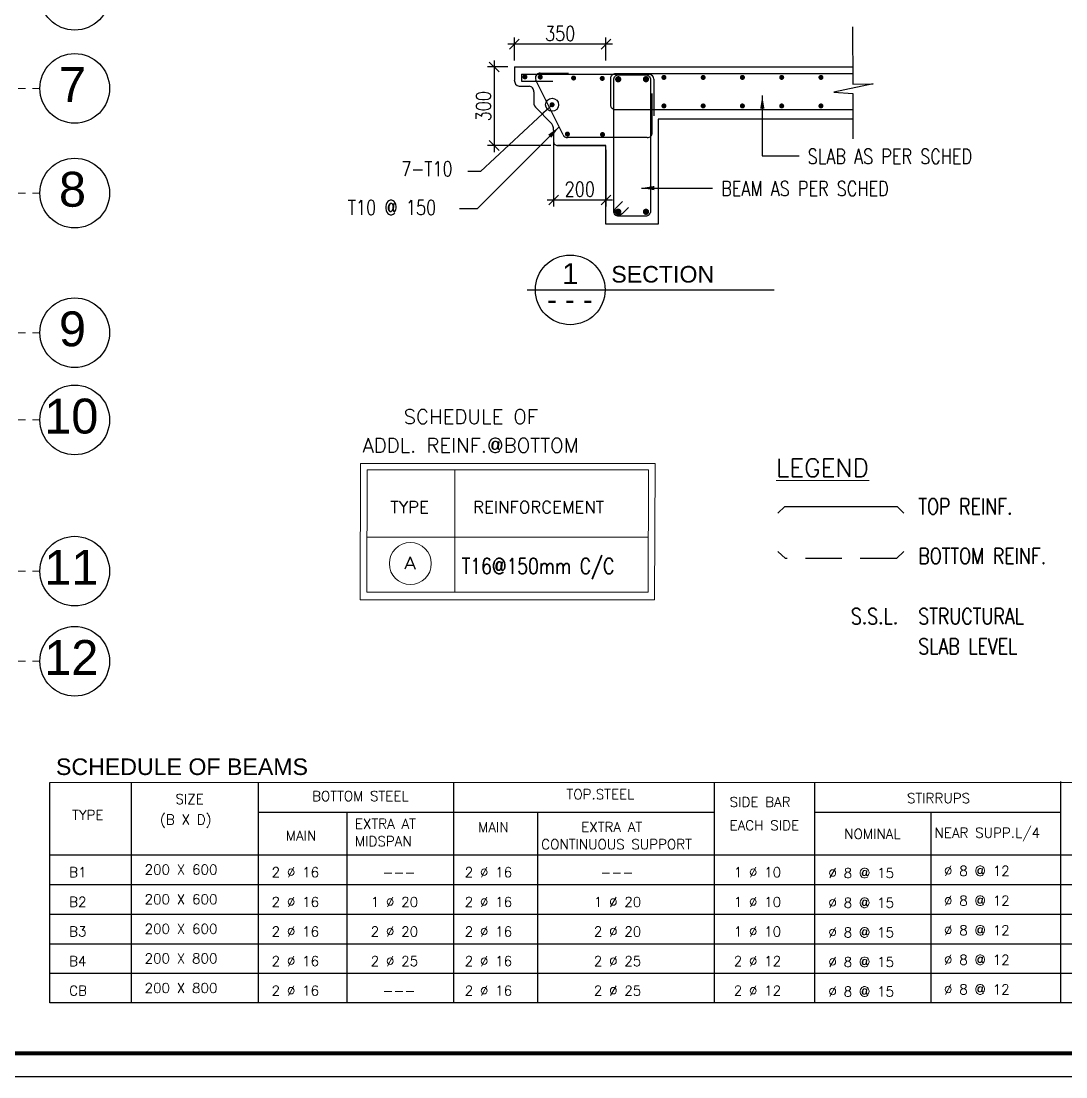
# Model space of a CAD drawing. Header units: metres. Extents: x 503482 to 1007323, y 2781056 to 5562345.
# Drawn here: x 503851.53 to 503869.5, y 2781078.7 to 2781096.85 of the extents above; entities that cross this region are included whole.
import ezdxf
from ezdxf.enums import TextEntityAlignment as Align

# ---------------------------------------------------------------- set-up
doc = ezdxf.new("R2010")
doc.units = ezdxf.units.M
doc.header["$LTSCALE"] = 10
doc.header["$MEASUREMENT"] = 0
doc.header["$PDMODE"] = 3
doc.linetypes.add('( Hidden )', pattern=[0.375, 0.25, -0.125])
doc.linetypes.add('PHANTOM2', pattern=[1.25, 0.625, -0.125, 0.125, -0.125, 0.125, -0.125])
doc.layers.get('0').update_dxf_attribs({"linetype": 'CONTINUOUS'})
doc.layers.get('DEFPOINTS').update_dxf_attribs({"linetype": 'CONTINUOUS'})
for name, color, linetype, lineweight in [('01_WALLS', 7, 'CONTINUOUS', 25), ('BOTT.STEEL', 5, 'CONTINUOUS', 30), ('S-TIE BEAM', 3, 'CONTINUOUS', 25), ('SLAB LINE', 4, 'CONTINUOUS', 20), ('STEEEL ID', 7, 'CONTINUOUS', 20), ('TEXT', 254, 'CONTINUOUS', 13)]:
    doc.layers.add(name, color=color, linetype=linetype, lineweight=lineweight)
for name, color, linetype in [('1-TEXT', 3, 'CONTINUOUS'), ('3-REINFORCEMENT', 4, 'CONTINUOUS'), ('A-TEXT', 2, 'CONTINUOUS'), ('A-VIEW-LN', 1, 'CONTINUOUS'), ('G-DIM', 1, 'CONTINUOUS'), ('G-HATCH-COL-WALL', 171, 'CONTINUOUS'), ('G-LEADER', 1, 'CONTINUOUS'), ('G-TEXT', 3, 'CONTINUOUS'), ('M.TITLE BLOCK', 7, 'CONTINUOUS'), ('S-COL-NAME', 4, 'CONTINUOUS'), ('S-REINFORCEMENT', 4, 'CONTINUOUS'), ('S-SECTIONS', 2, 'CONTINUOUS'), ('SH', 3, 'CONTINUOUS')]:
    doc.layers.add(name, color=color, linetype=linetype)
doc.styles.add('ANWAR', font='arial.ttf')
doc.styles.add('ROMANS', font='ROMANS.SHX', dxfattribs={"width": 0.8, "height": 0.25})
doc.styles.add('Romans-w1', font='romans.shx')
doc.styles.add('roms-w-0.8', font='romans.shx', dxfattribs={"width": 0.8})
doc.styles.add('TT', font='swissek.ttf')
doc.dimstyles.new('DIM-25', dxfattribs={"dimscale": 0.25, "dimtxt": 225, "dimasz": 150, "dimexe": 100, "dimexo": 100, "dimgap": 50, "dimtad": 1, "dimdec": 1, "dimzin": 9, "dimdsep": 46, "dimtxsty": 'ROMANS', "dimblk1": 'OBLIQUE', "dimblk2": 'OBLIQUE', "dimsah": 1, "dimcen": 100, "dimdle": 100, "dimclrd": 256, "dimclre": 256, "dimclrt": 3, "dimadec": 0, "dimazin": 0, "dimtfac": 1, "dimtdec": 1, "dimtofl": 0, "dimtmove": 2, "dimatfit": 3, "dimldrblk": 'OBLIQUE', "dimfxl": 1, "dimtolj": 1, "dimtzin": 0, "dimlwd": -1, "dimlwe": -1, "dimarcsym": 0})
doc.dimstyles.new('DOTBLANKED-25', dxfattribs={"dimscale": 0.25, "dimtxt": 225, "dimasz": 200, "dimexe": 100, "dimexo": 100, "dimgap": 50, "dimtad": 1, "dimdec": 0, "dimzin": 0, "dimdsep": 46, "dimtxsty": 'ROMANS', "dimblk1": 'DOTBLANK', "dimblk2": 'DOTBLANK', "dimsah": 1, "dimcen": 100, "dimdle": 100, "dimclrd": 256, "dimclre": 256, "dimclrt": 3, "dimadec": 0, "dimazin": 0, "dimtfac": 1, "dimtdec": 0, "dimtofl": 0, "dimtmove": 2, "dimatfit": 3, "dimldrblk": 'DOTBLANK', "dimfxl": 1, "dimtolj": 1, "dimtzin": 0, "dimlwd": -1, "dimlwe": -1, "dimarcsym": 0})
doc.dimstyles.new('LEADER-25', dxfattribs={"dimscale": 0.25, "dimtxt": 225, "dimasz": 200, "dimexe": 100, "dimexo": 100, "dimgap": 50, "dimtad": 1, "dimdec": 0, "dimzin": 0, "dimdsep": 46, "dimtxsty": 'ROMANS', "dimcen": 100, "dimdle": 100, "dimclrd": 256, "dimclre": 256, "dimclrt": 3, "dimadec": 0, "dimazin": 0, "dimtfac": 1, "dimtdec": 0, "dimtofl": 0, "dimtmove": 2, "dimatfit": 3, "dimfxl": 1, "dimtolj": 1, "dimtzin": 0, "dimlwd": -1, "dimlwe": -1, "dimarcsym": 0})

# ---------------------------------------------------------------- blocks, each defined once
blk = doc.blocks.new('A$C9677af75')
at = {"color": 252}
for centre in [(3.452, -10.1), (3.452, -11.7), (3.452, -13.5), (3.452, -15.9), (3.452, -17.4), (3.452, -20), (3.452, -21.55)]:
    blk.add_circle(centre, 0.599, dxfattribs=at)
at = {"layer": 'A-VIEW-LN', "color": 252, "linetype": 'PHANTOM2', "lineweight": 5, "ltscale": 0.1}
for p, q in [((-17.271, -11.7), (2.858, -11.7)), ((-17.271, -13.5), (2.858, -13.5)), ((-17.271, -15.9), (2.858, -15.9)), ((-17.271, -17.4), (2.858, -17.4)), ((-17.271, -20), (2.858, -20)), ((-17.271, -21.55), (2.858, -21.55))]:
    blk.add_line(p, q, dxfattribs=at)
at = {"layer": 'A-TEXT', "style": 'ANWAR'}
for s, p in [('7', (3.181, -11.934)), ('8', (3.181, -13.734)), ('9', (3.181, -16.134)), ('10', (2.927, -17.634)), ('11', (2.927, -20.234)), ('12', (2.927, -21.784))]:
    blk.add_text(s, height=0.6, dxfattribs=at).set_placement(p)
blk = doc.blocks.new('_Oblique')
at = {"color": 0, "linetype": 'ByBlock', "lineweight": -2}
blk.add_line((-0.5, -0.5), (0.5, 0.5), dxfattribs=at)
blk = doc.blocks.new('*D1011')
at = {"layer": 'DEFPOINTS', "color": 0, "transparency": 16777216}
for p in [(512573.6, 221412.8), (512573.6, 221325.8), (512923.6, 221325.8)]:
    blk.add_point(p, dxfattribs=at)
at = {"layer": 'G-DIM', "transparency": 16777216}
for p, q in [((512948.6, 221412.8), (512548.6, 221412.8)), ((512573.6, 221350.8), (512573.6, 221437.8)), ((512923.6, 221350.8), (512923.6, 221437.8))]:
    blk.add_line(p, q, dxfattribs=at)
at = {"layer": 'G-DIM', "transparency": 16777216, "xscale": 37.5, "yscale": 37.5, "zscale": 37.5, "rotation": 180}
blk.add_blockref('_Oblique', (512573.6, 221412.8), dxfattribs=at)
at = {"layer": 'G-DIM', "transparency": 16777216, "xscale": 37.5, "yscale": 37.5, "zscale": 37.5}
blk.add_blockref('_Oblique', (512923.6, 221412.8), dxfattribs=at)
at = {"layer": 'G-DIM', "color": 3, "transparency": 16777216, "insert": (512748.6, 221453.4), "char_height": 56.25, "attachment_point": 5, "style": 'ROMANS'}
blk.add_mtext('\\A1;350', dxfattribs=at)
blk = doc.blocks.new('*D1012')
at = {"layer": 'DEFPOINTS', "color": 0, "transparency": 16777216}
for p in [(512573.5, 221325.8), (512496.6, 221025.9), (512737.5, 221025.9)]:
    blk.add_point(p, dxfattribs=at)
at = {"layer": 'G-DIM', "transparency": 16777216}
for p, q in [((512496.6, 221350.8), (512496.6, 221000.9)), ((512548.5, 221325.8), (512471.6, 221325.8)), ((512712.5, 221025.9), (512471.6, 221025.9))]:
    blk.add_line(p, q, dxfattribs=at)
at = {"layer": 'G-DIM', "transparency": 16777216, "xscale": 37.5, "yscale": 37.5, "zscale": 37.5}
for p, rotation in [((512496.6, 221325.8), 90), ((512496.6, 221025.9), 270)]:
    blk.add_blockref('_Oblique', p, dxfattribs=dict(at, rotation=rotation))
at = {"layer": 'G-DIM', "color": 3, "transparency": 16777216, "insert": (512455.9, 221175.9), "char_height": 56.25, "attachment_point": 5, "rotation": 90, "style": 'ROMANS'}
blk.add_mtext('\\A1;300', dxfattribs=at)
blk = doc.blocks.new('*D1013')
at = {"layer": 'DEFPOINTS', "color": 0, "transparency": 16777216}
for p in [(512723.6, 221062.3), (512923.6, 221034.7), (512923.6, 220817.9)]:
    blk.add_point(p, dxfattribs=at)
at = {"layer": 'G-DIM', "transparency": 16777216}
for p, q in [((512723.6, 221037.3), (512723.6, 220792.9)), ((512923.6, 221009.7), (512923.6, 220792.9)), ((512698.6, 220817.9), (512948.6, 220817.9))]:
    blk.add_line(p, q, dxfattribs=at)
at = {"layer": 'G-DIM', "transparency": 16777216, "xscale": 37.5, "yscale": 37.5, "zscale": 37.5, "rotation": 180}
blk.add_blockref('_Oblique', (512723.6, 220817.9), dxfattribs=at)
at = {"layer": 'G-DIM', "transparency": 16777216, "xscale": 37.5, "yscale": 37.5, "zscale": 37.5}
blk.add_blockref('_Oblique', (512923.6, 220817.9), dxfattribs=at)
at = {"layer": 'G-DIM', "color": 3, "transparency": 16777216, "insert": (512823.6, 220858.6), "char_height": 56.25, "attachment_point": 5, "style": 'ROMANS'}
blk.add_mtext('\\A1;200', dxfattribs=at)
blk = doc.blocks.new('_DOTBLANK')
at = {"color": 0, "linetype": 'ByBlock'}
blk.add_line((-0.5, 0), (-1, 0), dxfattribs=at)
blk.add_circle((0, 0), 0.5, dxfattribs=at)
blk = doc.blocks.new('A$Cbdfcef12')
at = {"layer": '01_WALLS', "ltscale": 0.04}
blk.add_line((254.67, 509.45), (440.78, 509.45), dxfattribs=at)
blk.add_lwpolyline([(254.67, 509.45), (440.78, 509.45)], dxfattribs=at)
at = {"layer": '3-REINFORCEMENT'}
blk.add_lwpolyline([(527.3, 272.35), (502.34, 247.71, -0.4125118), (479.14, 247.79, -0.4159173), (479.22, 271.12), (504.07, 295.66)], format="xyb", dxfattribs=at)
at = {"layer": 'S-COL-NAME'}
for p, q in [((118.33, 781.3), (605.13, 781.3)), ((118.33, 781.3), (118.33, 754.95)), ((189.83, 786.05), (297.07, 786.05)), ((118.33, 754.95), (237.45, 754.95)), ((276.76, 549.84), (173.14, 759.18)), ((623.75, 762.68), (623.75, 622.36)), ((617.43, 558.09), (617.43, 707.95)), ((598.81, 539.47), (293.45, 539.48))]:
    blk.add_line(p, q, dxfattribs=at)
blk.add_lwpolyline([(1383.64, 644.99), (478.07, 644.99, -0.4142136), (459.45, 663.61), (459.45, 766.37, -0.4142136), (478.07, 784.99), (1383.72, 784.99)], format="xyb", dxfattribs=at)
blk.add_lwpolyline([(489.4, 779.41), (592.16, 779.41, -0.4142136), (610.78, 760.8), (610.78, 258.03, -0.4142136), (592.16, 239.41), (489.4, 239.41, -0.4142136), (470.78, 258.03), (470.78, 760.8, -0.4142136)], format="xyb", close=True, dxfattribs=at)
for centre, start, end in [((189.83, 767.44), 90, 206.33465), ((605.13, 762.68), 0, 90), ((293.45, 558.09), 206.33465, 269.99978), ((598.81, 558.09), 269.99978, 0)]:
    blk.add_arc(centre, 18.62, start, end, dxfattribs=at)
at = {"layer": 'S-REINFORCEMENT'}
for points, const_width in [([(131.15, 776.32, -1), (131.15, 766.64, -1)], 9.52), ([(189.83, 775.57, -1), (189.83, 765.89, -1)], 9.52), ([(317.21, 772, -1), (317.21, 762.32, -1)], 9.52), ([(426.76, 770.58, -1), (426.76, 760.9, -1)], 9.52), ([(487.68, 768.55, -1), (487.68, 756.45, -1)], 11.9), ([(593.74, 768.7, 1), (593.74, 756.6, 1)], 11.9), ([(662.27, 774.27, -1), (662.27, 764.59, -1)], 9.52), ([(812.27, 774.27, -1), (812.27, 764.59, -1)], 9.52), ([(962.27, 774.27, -1), (962.27, 764.59, -1)], 9.52), ([(1112.27, 774.27, -1), (1112.27, 764.59, -1)], 9.52), ([(1262.27, 774.27, -1), (1262.27, 764.59, -1)], 9.52), ([(234.91, 670.01, -1), (234.91, 660.33, -1)], 9.52), ([(662.27, 655.71, 1), (662.27, 665.39, 1)], 9.52), ([(812.27, 655.71, 1), (812.27, 665.39, 1)], 9.52), ([(962.27, 655.71, 1), (962.27, 665.39, 1)], 9.52), ([(1112.27, 655.71, 1), (1112.27, 665.39, 1)], 9.52), ([(1262.27, 655.71, 1), (1262.27, 665.39, 1)], 9.52), ([(293.59, 557.78, -1), (293.59, 548.1, -1)], 9.52), ([(427.69, 555.99, -1), (427.69, 546.31, -1)], 9.52), ([(487.68, 250.27, 1), (487.68, 262.37, 1)], 11.9), ([(593.74, 250.12, -1), (593.74, 262.22, -1)], 11.9)]:
    blk.add_lwpolyline(points, format="xyb", close=True, dxfattribs=dict(at, const_width=const_width))
at = {"layer": 'S-SECTIONS', "ltscale": 10}
for p, q in [((90.78, 809.41), (440.78, 809.41)), ((90.78, 809.41), (90.78, 758.84)), ((109.01, 735.54), (146.83, 735.54)), ((164.99, 714.67), (164.99, 674.42)), ((176.1, 650.18), (228.1, 598.43)), ((240.9, 568.5), (240.9, 523.2)), ((440.78, 509.47), (255.75, 509.48))]:
    blk.add_line(p, q, dxfattribs=at)
for points in [[(440.78, 809.41), (440.78, 809.41), (640.78, 809.41)], [(640.78, 809.41), (1383.66, 809.41)], [(640.78, 609.41), (640.78, 209.41), (440.78, 209.41), (440.78, 509.47)], [(1383.64, 609.41), (640.78, 609.41)]]:
    blk.add_lwpolyline(points, dxfattribs=at)
for centre, radius, start, end in [((114.66, 758.84), 23.98, 180, 256.36365), ((146.83, 717.21), 18.34, 352.05617, 90), ((196.99, 674.42), 32, 180, 229.25223), ((197.43, 567.61), 43.48, 1.1693, 45.13555), ((254.81, 523.37), 13.92, 180.69289, 273.51246)]:
    blk.add_arc(centre, radius, start, end, dxfattribs=at)
at = {"layer": 'S-TIE BEAM', "color": 8, "ltscale": 0.04}
blk.add_lwpolyline([(1383.28, 962.59), (1383.82, 744.22), (1461.7, 744.41), (1311.86, 712.75), (1383.64, 707.83), (1383.64, 535.05)], dxfattribs=at)
at = {"layer": '1-TEXT', "style": 'ROMANS', "width": 0.8}
blk.add_text('7-T10', height=56.25, dxfattribs=at).set_placement((-341.62, 391.96, 24.81))
at = {"layer": 'G-TEXT', "style": 'ROMANS', "width": 0.8}
for s, p in [('SLAB AS PER SCHED ', (1211.39, 439.81)), ('BEAM AS PER SCHED ', (880.83, 316.46)), ('T10 @ 150 ', (-545.5, 244.35))]:
    blk.add_text(s, height=56.25, dxfattribs=at).set_placement(p)
at = {"layer": 'G-DIM'}
for base, p1, p2, picture, middle in [((90.78, 896.38), (440.78, 809.41), (90.78, 809.41), '*D1011', (265.78, 937.01)), ((440.78, 301.49), (240.78, 545.85), (440.78, 518.29), '*D1013', (340.78, 342.12))]:
    dim = blk.add_linear_dim(base=base, p1=p1, p2=p2, dimstyle='DIM-25', dxfattribs=at)
    dim.commit()
    dim.dimension.update_dxf_attribs({"geometry": picture, "text_midpoint": middle, "insert": (-512482.81, -220516.43)})
dim = blk.add_linear_dim(base=(13.76, 509.45), p1=(90.69, 809.41), p2=(254.67, 509.45), angle=90, dimstyle='DIM-25', dxfattribs=at)
dim.commit()
dim.dimension.update_dxf_attribs({"geometry": '*D1012', "text_midpoint": (-26.86, 659.43), "insert": (-512482.81, -220516.43)})
at = {"layer": 'G-LEADER'}
for points, dimstyle in [([(1038.23, 699.83), (1038.23, 469.98), (1178.54, 469.98)], 'LEADER-25'), ([(234.91, 665.17), (-38.54, 409.79), (-87.06, 409.79)], 'DOTBLANKED-25'), ([(261.67, 580.33), (-51.35, 267.94), (-119.11, 267.94)], 'LEADER-25'), ([(576.06, 346.63), (847.98, 346.63)], 'LEADER-25')]:
    blk.add_leader(points, dimstyle=dimstyle, dxfattribs=at)

msp = doc.modelspace()

# ---------------------------------------------------------------- linework, layer by layer
at = {"color": 252}
msp.add_circle((503860.975, 2781092.231), 0.599, dxfattribs=at)
at = {"layer": 'BOTT.STEEL', "ltscale": 100}
msp.add_lwpolyline([(503864.545, 2781088.394), (503864.663, 2781088.506), (503866.595, 2781088.506), (503866.713, 2781088.394)], dxfattribs=at)
at = {"layer": 'BOTT.STEEL', "color": 4, "linetype": '( Hidden )', "ltscale": 0.25}
msp.add_lwpolyline([(503866.713, 2781087.735), (503866.583, 2781087.612), (503864.675, 2781087.612), (503864.545, 2781087.735)], dxfattribs=at)
at = {"layer": 'G-HATCH-COL-WALL', "color": 4, "ltscale": 0.05}
msp.add_lwpolyline([(503852.03, 2781083.764), (503871.552, 2781083.767), (503871.552, 2781079.973), (503852.03, 2781079.973)], close=True, dxfattribs=at)
at = {"layer": 'M.TITLE BLOCK', "color": 253, "linetype": 'Continuous', "ltscale": 24}
msp.add_lwpolyline([(503829.709, 2781112.871), (503879.372, 2781112.871), (503879.372, 2781078.7), (503829.709, 2781078.7)], close=True, dxfattribs=at)
msp.add_lwpolyline([(503829.709, 2781112.871), (503879.372, 2781112.871), (503879.372, 2781078.7), (503829.709, 2781078.7)], close=True, dxfattribs=at)
at = {"layer": 'M.TITLE BLOCK', "color": 252, "const_width": 0.0705}
msp.add_lwpolyline([(503830.113, 2781112.467), (503878.968, 2781112.467), (503878.968, 2781079.104), (503830.113, 2781079.104)], close=True, dxfattribs=at)
msp.add_lwpolyline([(503830.113, 2781112.467), (503878.968, 2781112.467), (503878.968, 2781079.104), (503830.113, 2781079.104)], close=True, dxfattribs=at)
at = {"layer": 'S-TIE BEAM', "ltscale": 0.04}
msp.add_line((503860.237, 2781092.231), (503864.48, 2781092.231), dxfattribs=at)
at = {"layer": 'SH'}
for p, q in [((503853.428, 2781083.763), (503853.428, 2781079.973)), ((503855.612, 2781083.763), (503855.612, 2781079.973)), ((503858.967, 2781083.763), (503858.967, 2781079.973)), ((503863.45, 2781083.763), (503863.45, 2781079.973)), ((503865.177, 2781083.763), (503865.177, 2781079.973)), ((503869.404, 2781083.78), (503869.404, 2781079.973)), ((503855.612, 2781083.254), (503863.45, 2781083.253)), ((503857.137, 2781083.253), (503857.137, 2781079.973)), ((503860.411, 2781083.253), (503860.411, 2781079.973)), ((503865.177, 2781083.253), (503869.404, 2781083.253)), ((503867.174, 2781083.253), (503867.174, 2781079.973)), ((503852.03, 2781082.518), (503871.552, 2781082.518)), ((503852.03, 2781082.007), (503871.552, 2781082.007)), ((503852.03, 2781081.498), (503871.552, 2781081.498)), ((503852.03, 2781080.99), (503871.552, 2781080.99)), ((503852.03, 2781080.481), (503871.552, 2781080.481))]:
    msp.add_line(p, q, dxfattribs=at)
at = {"layer": 'SLAB LINE', "color": 7, "ltscale": 10}
for p, q in [((503858.993, 2781089.135), (503858.993, 2781087.035)), ((503858.993, 2781089.135), (503858.993, 2781087.035)), ((503857.485, 2781087.981), (503862.323, 2781087.981)), ((503857.485, 2781087.981), (503862.323, 2781087.981))]:
    msp.add_line(p, q, dxfattribs=at)
at = {"layer": 'SLAB LINE', "color": 15, "ltscale": 10}
msp.add_lwpolyline([(503857.372, 2781089.248), (503862.435, 2781089.248), (503862.427, 2781086.901), (503857.364, 2781086.901)], close=True, dxfattribs=at)
at = {"layer": 'SLAB LINE', "color": 5, "ltscale": 10}
msp.add_lwpolyline([(503857.485, 2781089.135), (503862.323, 2781089.135), (503862.315, 2781087.035), (503857.477, 2781087.035)], close=True, dxfattribs=at)
at = {"layer": 'STEEEL ID', "linetype": 'Continuous'}
msp.add_circle((503858.226, 2781087.526), 0.361, dxfattribs=at)
msp.add_circle((503858.226, 2781087.526), 0.361, dxfattribs=at)

# ---------------------------------------------------------------- block references
at = {"layer": 'S-TIE BEAM', "ltscale": 0.04}
msp.add_blockref('A$C9677af75', (503849.003, 2781107.395), dxfattribs=at)
at = {"layer": 'S-TIE BEAM', "ltscale": 0.04, "xscale": 0.004500000000000001, "yscale": 0.004500000000000001, "zscale": 0.004500000000000001}
msp.add_blockref('A$Cbdfcef12', (503859.606, 2781092.421), dxfattribs=at)

# ---------------------------------------------------------------- texts
at = {"layer": 'A-TEXT', "style": 'ANWAR'}
for s, p in [('1', (503860.837, 2781092.33)), ('- - -', (503860.579, 2781091.886))]:
    msp.add_text(s, height=0.36, dxfattribs=at).set_placement(p)
at = {"layer": 'SH', "color": 2, "style": 'ROMANS'}
for s, height, p in [('BOTTOM STEEL', 0.16989, (503856.536, 2781083.443)), ('TOP.STEEL', 0.1699, (503860.912, 2781083.474)), ('STIRRUPS', 0.1699, (503866.766, 2781083.407)), ('SIZE', 0.1699, (503854.187, 2781083.391)), ('SIDE BAR', 0.1699, (503863.716, 2781083.342)), ('TYPE', 0.1699, (503852.411, 2781083.117)), ('(B X D)', 0.1699, (503853.92, 2781083.039)), ('EXTRA AT', 0.1699, (503857.274, 2781082.967)), ('MAIN', 0.1699, (503859.392, 2781082.908)), ('EXTRA AT ', 0.1699, (503861.165, 2781082.912)), ('EACH SIDE', 0.1699, (503863.716, 2781082.94)), ('MAIN', 0.1699, (503856.085, 2781082.763)), ('NOMINAL', 0.1699, (503865.687, 2781082.793)), ('NEAR SUPP.L/4', 0.16989, (503867.24, 2781082.812)), ('MIDSPAN', 0.1699, (503857.274, 2781082.667)), ('CONTINUOUS SUPPORT', 0.16989, (503860.476, 2781082.615)), ('B1', 0.1699, (503852.359, 2781082.134)), ('200 X 600', 0.1699, (503853.657, 2781082.179)), ('2 %%C 16', 0.1699, (503855.841, 2781082.133)), ('2 %%C 16', 0.1699, (503859.161, 2781082.133)), ('1 %%C 10', 0.1699, (503863.787, 2781082.133)), (' %%C 8 @ 12', 0.16989, (503867.286, 2781082.156)), ('---', 0.1699, (503857.745, 2781082.132)), ('---', 0.1699, (503861.493, 2781082.132)), (' %%C 8 @ 15', 0.16989, (503865.298, 2781082.12)), ('B2', 0.1699, (503852.359, 2781081.623)), ('200 X 600', 0.1699, (503853.657, 2781081.668)), ('2 %%C 16', 0.1699, (503855.841, 2781081.622)), ('1 %%C 20', 0.1699, (503857.545, 2781081.622)), ('2 %%C 16', 0.1699, (503859.161, 2781081.622)), ('1 %%C 20', 0.1699, (503861.381, 2781081.622)), ('1 %%C 10', 0.1699, (503863.787, 2781081.622)), (' %%C 8 @ 15', 0.16989, (503865.298, 2781081.608)), (' %%C 8 @ 12', 0.16989, (503867.286, 2781081.644)), ('B3', 0.1699, (503852.359, 2781081.115)), ('200 X 600', 0.1699, (503853.657, 2781081.16)), ('2 %%C 16', 0.1699, (503855.841, 2781081.114)), ('2 %%C 20', 0.1699, (503857.545, 2781081.113)), ('2 %%C 16', 0.1699, (503859.161, 2781081.113)), ('2 %%C 20', 0.1699, (503861.381, 2781081.113)), ('1 %%C 10', 0.1699, (503863.787, 2781081.113)), (' %%C 8 @ 15', 0.16989, (503865.298, 2781081.099)), (' %%C 8 @ 12', 0.16989, (503867.286, 2781081.135)), ('B4', 0.1699, (503852.359, 2781080.606)), ('200 X 800', 0.1699, (503853.657, 2781080.651)), ('2 %%C 16', 0.1699, (503855.841, 2781080.605)), ('2 %%C 25', 0.1699, (503857.545, 2781080.605)), ('2 %%C 16', 0.1699, (503859.161, 2781080.605)), ('2 %%C 25', 0.1699, (503861.381, 2781080.605)), ('2 %%C 12', 0.1699, (503863.787, 2781080.605)), (' %%C 8 @ 15', 0.16989, (503865.298, 2781080.591)), (' %%C 8 @ 12', 0.16989, (503867.286, 2781080.627)), ('200 X 800', 0.1699, (503853.657, 2781080.143)), ('CB', 0.1699, (503852.359, 2781080.098)), ('2 %%C 16', 0.1699, (503855.841, 2781080.097)), ('---', 0.1699, (503857.745, 2781080.096)), ('2 %%C 16', 0.1699, (503859.161, 2781080.097)), ('2 %%C 25', 0.1699, (503861.381, 2781080.097)), ('2 %%C 12', 0.1699, (503863.787, 2781080.097)), (' %%C 8 @ 15', 0.16989, (503865.298, 2781080.082)), (' %%C 8 @ 12', 0.16989, (503867.286, 2781080.119))]:
    msp.add_text(s, height=height, rotation=359.999, dxfattribs=at).set_placement(p)
at = {"layer": 'SLAB LINE', "color": 7, "ltscale": 10, "style": 'Romans-w1'}
for s, p in [('SCHEDULE OF ', (503858.111, 2781089.925)), ('SCHEDULE OF ', (503858.111, 2781089.925)), ('ADDL. REINF.@BOTTOM', (503857.404, 2781089.433))]:
    msp.add_text(s, height=0.24834, dxfattribs=at).set_placement(p)
msp.add_text('%%ULEGEND', height=0.3133, dxfattribs=at).set_placement((503864.515, 2781089.172), align=Align.MIDDLE_LEFT)
at = {"layer": 'TEXT', "style": 'TT'}
for s, height, p in [('SECTION ', 0.2848, (503861.682, 2781092.357)), ('SCHEDULE OF BEAMS ', 0.28484, (503852.133, 2781083.89))]:
    msp.add_text(s, height=height, dxfattribs=at).set_placement(p)
at = {"layer": 'TEXT', "color": 6, "linetype": 'ByBlock', "style": 'roms-w-0.8'}
msp.add_text('TYPE', height=0.2086, dxfattribs=at).set_placement((503858.215, 2781088.495), align=Align.MIDDLE_CENTER)
msp.add_text('TYPE', height=0.2086, dxfattribs=at).set_placement((503858.215, 2781088.495), align=Align.MIDDLE_CENTER)
msp.add_text('REINFORCEMENT', height=0.2086, dxfattribs=at).set_placement((503859.305, 2781088.495), align=Align.MIDDLE_LEFT)
at = {"layer": 'TEXT', "color": 7, "linetype": 'ByBlock', "style": 'roms-w-0.8', "width": 0.8}
for s, height, p in [('TOP REINF.', 0.2729, (503866.961, 2781088.507)), ('BOTTOM REINF.', 0.27292, (503866.961, 2781087.656)), ('T16@150mm C/C', 0.27041, (503859.11, 2781087.482)), ('S.S.L.', 0.2729, (503865.802, 2781086.62)), ('STRUCTURAL', 0.2729, (503866.961, 2781086.62)), ('SLAB LEVEL', 0.2729, (503866.961, 2781086.103))]:
    msp.add_text(s, height=height, dxfattribs=at).set_placement(p, align=Align.MIDDLE_LEFT)
at = {"layer": 'TEXT', "color": 7, "linetype": 'ByBlock', "style": 'roms-w-0.8', "width": 1.2}
msp.add_text('A', height=0.216, dxfattribs=at).set_placement((503858.221, 2781087.535), align=Align.MIDDLE_CENTER)
msp.add_text('A', height=0.216, dxfattribs=at).set_placement((503858.221, 2781087.535), align=Align.MIDDLE_CENTER)

doc.saveas('drawing.dxf')
